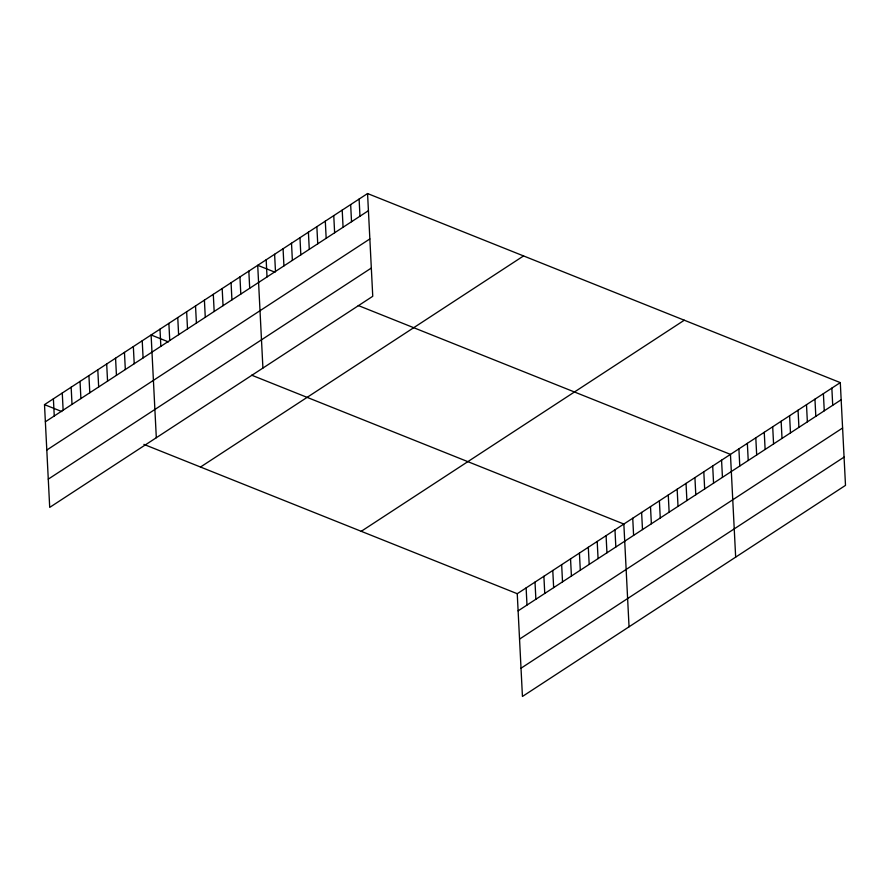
<?xml version="1.0" encoding="UTF-8"?>
<svg xmlns="http://www.w3.org/2000/svg" width="890" height="890" viewBox="0 0 890 890"><rect width="100%" height="100%" fill="white"/><g stroke="black" fill="none" stroke-linecap="round" stroke-linejoin="round"><path stroke-width="1.33" d="M367.559 193.542L372.754 296.292L49.706 507.389L44.5 404.627L367.559 193.542L840.294 382.611L845.5 485.373L522.441 696.458L517.246 593.708L840.294 382.611M45.368 421.782L368.427 210.685M46.803 450.04L369.851 238.943M48.271 479.143L371.33 268.046M200.506 467.028L523.554 255.931M361.24 531.308L684.288 320.211M518.114 610.863L841.161 399.766M519.538 639.109L842.596 428.012M521.017 668.212L844.065 457.115M275.055 272.24L257.711 265.309L262.917 368.071M358.247 305.515L730.456 454.378L735.663 557.14M168.444 341.905L151.111 334.974L156.317 437.724M251.648 375.18L623.846 524.043L629.052 626.805M44.5 404.627L61.833 411.569M143.88 444.377L517.246 593.708M831.85 388.129L832.717 405.284M823.395 393.647L824.262 410.802M814.951 399.176L815.819 416.32M806.496 404.694L807.364 421.849M798.052 410.212L798.92 427.367M789.597 415.73L790.465 432.885M781.153 421.259L782.021 438.414M772.698 426.777L773.566 443.932M764.254 432.295L765.122 449.45M755.799 437.813L756.678 454.968M747.355 443.342L748.223 460.497M738.9 448.86L739.779 466.015M721.568 460.186L722.446 477.34M712.69 465.993L713.558 483.148M703.801 471.8L704.669 488.955M694.923 477.607L695.791 494.751M686.034 483.404L686.902 500.558M677.156 489.211L678.024 506.366M668.268 495.018L669.135 512.173M659.39 500.825L660.258 517.98M650.501 506.632L651.369 523.776M641.612 512.429L642.491 529.583M632.734 518.236L633.602 535.391M614.968 529.85L615.835 547.005M606.079 535.658L606.947 552.801M597.201 541.454L598.069 558.609M588.312 547.261L589.18 564.416M579.423 553.068L580.302 570.223M570.546 558.875L571.413 576.03M561.657 564.683L562.524 581.837M552.779 570.479L553.647 587.634M543.89 576.286L544.758 593.441M535.012 582.093L535.88 599.248M526.124 587.901L526.991 605.055M359.104 199.06L359.972 216.214M350.66 204.578L351.528 221.732M342.205 210.096L343.073 227.25M333.761 215.625L334.629 232.768M325.306 221.143L326.174 238.297M316.862 226.661L317.73 243.816M308.407 232.179L309.275 249.334M299.963 237.708L300.831 254.863M291.508 243.226L292.376 260.381M283.065 248.744L283.932 265.899M274.61 254.262L275.477 271.417M266.166 259.791L267.033 276.946M248.833 271.116L249.701 288.271M239.944 276.923L240.812 294.067M231.066 282.72L231.934 299.874M222.177 288.527L223.045 305.682M213.3 294.334L214.167 311.489M204.411 300.141L205.279 317.296M195.533 305.949L196.401 323.103M186.644 311.745L187.512 328.899M177.755 317.552L178.623 334.707M168.878 323.359L169.745 340.514M159.989 329.166L160.856 346.321M142.222 340.781L143.09 357.925M133.344 346.577L134.212 363.732M124.455 352.384L125.323 369.539M115.567 358.192L116.445 375.346M106.689 363.999L107.557 381.154M97.8 369.806L98.668 386.95M88.922 375.602L89.79 392.757M80.033 381.409L80.901 398.564M71.156 387.217L72.023 404.372M62.267 393.024L63.134 410.179M53.389 398.831L54.257 415.975"/></g></svg>
